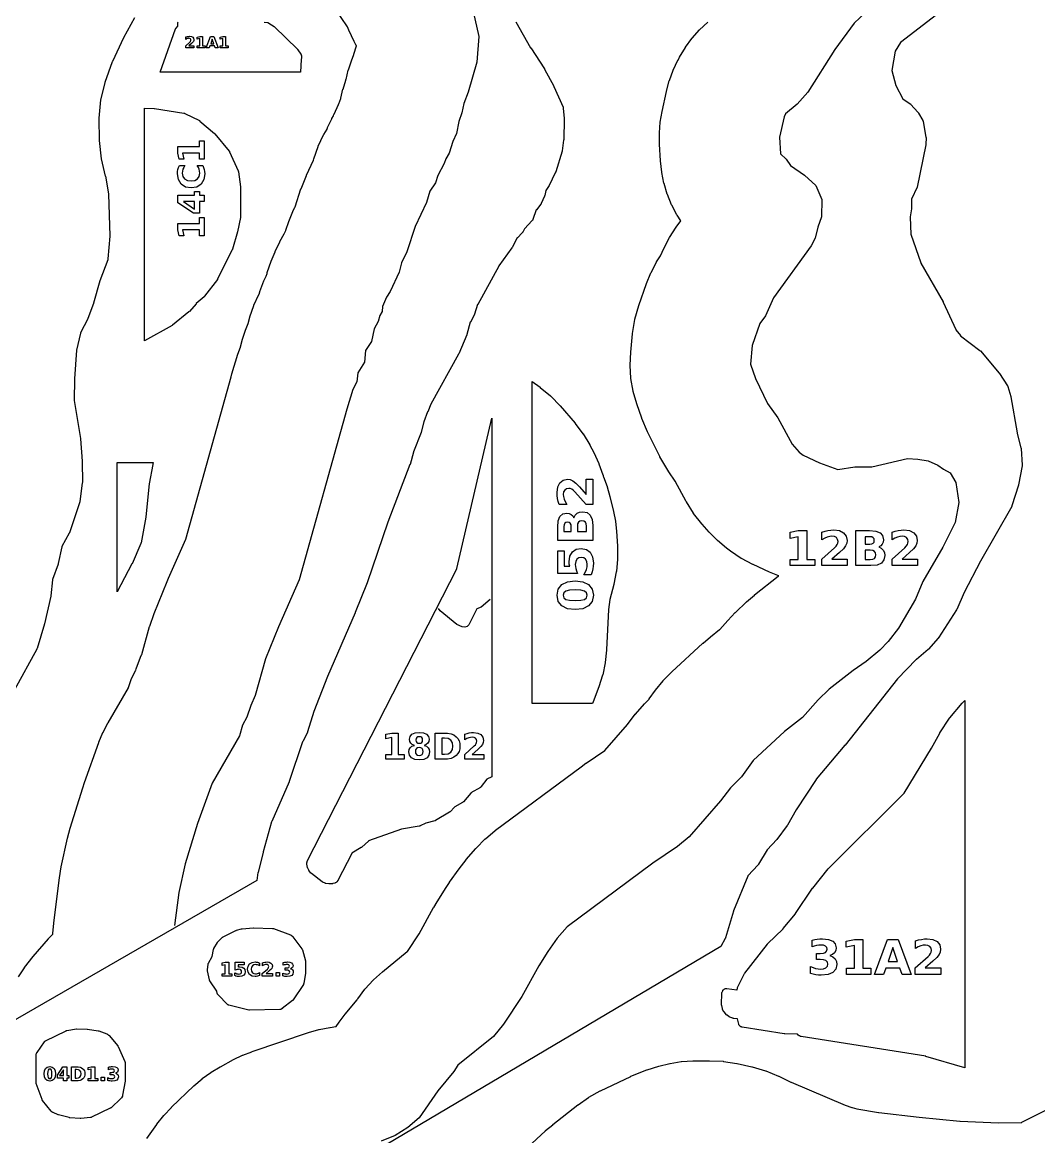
# Model space of a CAD drawing. Header units: millimetres. Extents: x 0 to 841, y 0 to 594.
# Drawn here: x 146.3 to 315.4, y 117.1 to 302.4 of the extents above; entities that cross this region are included whole.
import ezdxf

# ---------------------------------------------------------------- set-up
doc = ezdxf.new("R2010")
doc.units = ezdxf.units.MM
doc.layers.add('CUT', color=1, linetype='Continuous')
doc.layers.add('ENGRAVE', color=5, linetype='Continuous')

msp = doc.modelspace()

# ---------------------------------------------------------------- linework, layer by layer
at = {"layer": 'CUT'}
for points in [[(145.66, 143.67), (146.68, 145.19), (146.7, 145.22), (148.11, 147.06), (148.12, 147.08), (150.66, 150.03), (150.68, 150.05), (151.41, 150.79), (151.42, 150.8), (151.42, 150.81), (151.42, 150.87), (151.42, 150.91), (151.55, 152.62), (151.56, 152.64), (152.49, 160.14), (152.49, 160.17), (152.8, 161.97), (152.8, 161.99), (153.85, 166.75), (153.85, 166.77), (154.28, 168.39), (154.29, 168.41), (156.38, 175.13), (156.38, 175.14), (156.66, 175.98), (156.66, 175.99), (159.07, 182.65), (159.07, 182.68), (159.74, 184.3), (159.76, 184.34), (160.57, 185.9), (160.58, 185.92), (163.96, 191.75), (163.97, 191.76), (163.97, 191.77), (164.43, 193.1), (164.45, 193.15), (165.17, 194.65), (165.18, 194.68), (165.25, 194.89), (165.26, 194.92), (165.99, 196.84), (166, 196.86), (166.17, 197.25), (166.19, 197.29), (167.5, 201.96), (167.51, 201.98), (168.23, 204.08), (168.24, 204.11), (170.41, 209.44), (170.42, 209.44), (170.64, 209.98), (170.64, 209.98), (173.5, 216.44), (173.51, 216.47), (181.04, 243.47), (181.05, 243.47), (181.18, 243.94), (181.18, 243.94), (182.18, 247.21), (182.19, 247.23), (182.61, 248.4), (182.62, 248.43), (182.87, 249.51), (182.88, 249.55), (183.43, 251.2), (183.44, 251.24), (183.9, 252.31), (183.91, 252.32), (183.91, 252.33), (184.16, 253.38), (184.17, 253.43), (184.82, 255.3), (184.84, 255.35), (185.68, 257.15), (185.69, 257.17), (185.7, 257.19), (185.71, 257.2), (185.82, 257.61), (185.83, 257.66), (186.49, 259.4), (186.51, 259.44), (186.87, 260.17), (186.87, 260.18), (186.88, 260.18), (187.02, 260.63), (187.03, 260.66), (187.03, 260.66), (187.04, 260.69), (187.04, 260.7), (187.06, 260.77), (187.07, 260.82), (187.73, 262.68), (187.73, 262.71), (188.37, 264.26), (188.38, 264.28), (189.13, 265.91), (189.15, 265.95), (189.88, 267.22), (189.89, 267.24), (190.15, 267.79), (190.16, 267.82), (190.62, 269.27), (190.64, 269.31), (191.32, 270.94), (191.33, 270.96), (191.67, 271.67), (191.68, 271.7), (192.67, 274.7), (192.68, 274.73), (193.57, 276.95), (193.58, 276.98), (194.75, 279.47), (194.76, 279.48), (194.76, 279.49), (194.82, 279.7), (194.83, 279.73), (195.51, 281.74), (195.53, 281.79), (196.42, 283.7), (196.45, 283.75), (197, 284.66), (197.01, 284.67), (197.01, 284.68), (197.08, 284.86), (197.1, 284.9), (197.81, 286.37), (197.82, 286.39), (198.07, 286.86), (198.07, 286.87), (198.08, 286.88), (198.15, 287.1), (198.17, 287.14), (198.89, 288.74), (198.91, 288.78), (198.94, 288.83), (198.95, 288.84), (198.95, 288.85), (199.28, 289.72), (199.28, 289.73), (199.29, 289.74), (199.29, 289.77), (199.3, 289.79), (199.65, 291.27), (199.66, 291.31), (200.12, 292.76), (200.13, 292.78), (200.13, 292.8), (200.14, 292.83), (200.15, 292.88), (200.16, 292.9), (200.54, 294.44), (200.55, 294.48), (201.06, 295.99), (201.06, 296.01), (201.46, 297.05), (201.47, 297.08), (201.88, 298.51), (201.88, 298.52), (201.87, 298.53), (201.51, 299.21), (201.5, 299.23), (200.61, 301.09), (200.6, 301.12), (200.39, 301.64), (200.39, 301.65), (200.38, 301.66), (197.25, 306.34)], [(298.37, 303.62), (292.39, 299.07), (292.38, 299.06), (292.37, 299.06), (291.48, 297.62), (291.48, 297.61), (291.47, 297.6), (290.94, 294.4), (290.94, 294.39), (290.94, 294.38), (291.6, 291.89), (291.61, 291.88), (291.61, 291.87), (292.77, 289.68), (292.77, 289.67), (292.78, 289.66), (293.96, 288.87), (294.01, 288.83), (294.05, 288.79), (295.31, 287.41), (295.35, 287.36), (295.38, 287.32), (296.08, 286.05), (296.11, 286), (296.12, 285.95), (296.14, 285.9), (296.61, 283.29), (296.62, 283.23), (296.62, 283.18), (296.58, 282.12), (296.58, 282.08), (296.57, 282.05), (295.13, 275), (295.12, 274.96), (295.11, 274.92), (295.09, 274.88), (294.24, 273.11), (294.24, 273.1), (294.23, 273.09), (294.23, 271.45), (294.23, 271.41), (294.22, 271.37), (293.98, 270.05), (293.98, 270.04), (293.98, 270.03), (294.07, 267.18), (294.07, 267.17), (294.08, 267.16), (295.75, 262.39), (295.75, 262.38), (295.76, 262.37), (299.47, 255.93), (299.49, 255.89), (301.58, 251.32), (301.59, 251.3), (301.59, 251.29), (302.35, 250.3), (302.36, 250.29), (302.37, 250.28), (305.58, 247.82), (305.62, 247.79), (305.66, 247.75), (308.81, 244.06), (308.85, 244), (310.16, 241.97), (310.18, 241.93), (310.2, 241.89), (310.22, 241.85), (310.73, 240.19), (310.74, 240.13), (311.77, 234.12), (311.77, 234.1), (312.41, 231.62), (312.42, 231.57), (312.43, 231.52), (312.6, 228.75), (312.6, 228.69), (312.59, 228.63), (312.01, 225.5), (311.99, 225.45), (310.91, 222), (310.89, 221.95), (310.87, 221.91), (305.68, 212.83), (305.67, 212.82), (302.98, 207.6), (302.98, 207.59), (301.72, 204.76), (301.7, 204.73), (301.68, 204.69), (298.68, 200.08), (298.66, 200.05), (298.64, 200.02), (297.01, 198.19), (296.96, 198.14), (295.02, 196.48), (295, 196.47), (291.87, 193.25), (291.85, 193.23), (283.15, 182.22), (283.14, 182.21), (278.35, 176.54), (278.33, 176.51), (275.01, 171.44), (275, 171.43), (273.57, 168.88), (273.54, 168.83), (271.82, 166.54), (271.78, 166.5), (270.2, 164.83), (270.19, 164.82), (270.19, 164.81), (268.77, 162.41), (268.74, 162.36), (268.7, 162.32), (266.98, 160.46), (266.97, 160.45), (266.96, 160.44), (264.62, 154.64), (264.62, 154.62), (263.26, 150.15), (263.25, 150.1), (263.22, 150.06), (262.52, 148.75), (30.93, 11.6)], [(228.39, 302.46), (230.86, 298.18), (230.87, 298.17), (233.14, 294.65), (233.16, 294.62), (234.71, 291.78), (234.73, 291.74), (236.25, 288.27), (236.27, 288.23), (236.28, 288.18), (236.29, 288.12), (236.46, 286.42), (236.46, 286.35), (236.36, 282.87), (236.35, 282.82), (236.13, 281.04), (236.12, 281), (236.11, 280.96), (235.05, 277.53), (235.04, 277.49), (235.02, 277.46), (233.9, 275.16), (233.88, 275.12), (233.85, 275.08), (233.39, 274.46), (233.39, 274.45), (233.38, 274.44), (233.21, 273.6), (233.19, 273.55), (233.18, 273.5), (232.64, 272.29), (232.62, 272.25), (232.6, 272.21), (232.57, 272.18), (231.81, 271.23), (231.8, 271.22), (231.8, 271.2), (231.25, 269.63), (231.23, 269.58), (231.2, 269.53), (231.17, 269.49), (231.14, 269.45), (229.84, 268.09), (229.83, 268.08), (229.83, 268.07), (229.54, 267.53), (229.52, 267.49), (229.49, 267.46), (229.46, 267.42), (228.66, 266.58), (228.65, 266.57), (228.64, 266.56), (227.78, 264.96), (227.75, 264.91), (225.58, 261.9), (225.57, 261.87), (222.06, 255.48), (222.06, 255.47), (222.05, 255.46), (221.54, 253.89), (221.52, 253.85), (221.5, 253.81), (220.84, 252.57), (220.83, 252.56), (220.83, 252.55), (220.25, 250.51), (220.23, 250.45), (218.91, 247.3), (218.88, 247.25), (214.29, 238.92), (214.28, 238.9), (213.74, 237.65), (213.73, 237.64), (213.1, 235.98), (213.09, 235.95), (212.66, 234.25), (212.64, 234.19), (211.39, 230.98), (211.38, 230.95), (210.81, 228.9), (210.79, 228.86), (207.09, 219.28), (207.09, 219.27), (203.68, 209.21), (203.67, 209.19), (201.7, 204.25), (201.7, 204.24), (197.06, 193.65), (197.06, 193.64), (194.83, 187.82), (194.83, 187.81), (193.77, 184.4), (193.75, 184.36), (193.74, 184.32), (192.95, 182.81), (192.95, 182.8), (192.94, 182.79), (190.72, 176.15), (190.7, 176.11), (187.8, 169.49), (187.79, 169.46), (186.37, 164.45), (186.37, 164.44), (185.52, 161.06), (185.51, 161.03), (185.34, 159.73), (140.76, 134.06)], [(164.96, 303.16), (163.14, 299.82), (163.14, 299.8), (161.3, 295.87), (161.29, 295.85), (160.06, 292.38), (160.05, 292.35), (159.35, 289.54), (159.35, 289.53), (159.35, 289.52), (159.06, 286.45), (159.06, 286.42), (159.1, 282.75), (159.1, 282.73), (159.42, 279.73), (159.42, 279.7), (160.12, 276.83), (160.13, 276.8), (160.64, 273.9), (160.65, 273.83), (160.87, 266.89), (160.87, 266.83), (160.55, 263.06), (160.54, 263.01), (160.53, 262.97), (160.52, 262.93), (159.22, 259.43), (159.21, 259.41), (158.16, 255.69), (158.15, 255.65), (157.23, 253.14), (157.2, 253.08), (156.01, 250.75), (156, 250.74), (156, 250.72), (155.33, 247.89), (155.33, 247.88), (155.33, 247.87), (154.99, 243.12), (154.99, 243.1), (154.97, 239.52), (154.97, 239.51), (154.97, 239.5), (156, 233.19), (156, 233.15), (156.28, 229.41), (156.28, 229.38), (156.31, 225.87), (156.3, 225.8), (155.9, 222.75), (155.89, 222.7), (155.87, 222.65), (154.15, 217.54), (154.14, 217.5), (154.12, 217.46), (152.91, 215.22), (152.91, 215.21), (152.9, 215.2), (152.31, 212.39), (152.29, 212.32), (151.35, 209.74), (151.34, 209.73), (151.34, 209.72), (151.08, 207.03), (151.07, 206.96), (150.01, 202.41), (150, 202.38), (148.78, 198.29), (148.76, 198.24), (148.74, 198.19), (145.04, 191.43)], [(167.02, 116.81), (168.7, 119.16), (168.71, 119.18), (169.84, 120.61), (169.87, 120.65), (171.13, 121.97), (171.15, 121.99), (174.85, 125.54), (174.86, 125.55), (176.21, 126.73), (176.24, 126.76), (177.68, 127.8), (177.71, 127.82), (179.25, 128.74), (179.27, 128.75), (181.45, 129.92), (181.47, 129.93), (182.94, 130.64), (182.98, 130.66), (184.51, 131.24), (184.53, 131.25), (193.9, 134.41), (193.92, 134.42), (195.66, 134.92), (195.71, 134.93), (197.49, 135.26), (197.51, 135.27), (198.49, 135.41), (198.5, 135.41), (198.51, 135.42), (199.02, 136.15), (199.03, 136.16), (200.03, 137.48), (200.04, 137.5), (201.99, 139.85), (202.01, 139.87), (202.09, 140), (202.11, 140.02), (203.3, 141.63), (203.33, 141.67), (204.67, 143.15), (204.71, 143.19), (206.2, 144.53), (206.22, 144.54), (210.35, 147.88), (210.36, 147.88), (210.37, 147.89), (212.31, 150.81), (212.32, 150.83), (214.73, 155.19), (214.74, 155.2), (215.3, 156.15), (215.31, 156.16), (216.8, 158.53), (216.81, 158.54), (217.38, 159.4), (217.39, 159.41), (218.95, 161.62), (218.97, 161.64), (220.15, 163.16), (220.16, 163.18), (221.77, 165.04), (221.79, 165.06), (223.28, 166.61), (223.33, 166.65), (224.98, 168.03), (225.01, 168.05), (239.24, 178.63), (239.25, 178.63), (240.06, 179.21), (240.07, 179.22), (243.2, 181.3), (243.21, 181.31), (243.22, 181.32), (246.95, 185.64), (246.96, 185.65), (248.27, 187.34), (248.29, 187.36), (249.81, 189.1), (249.83, 189.13), (250.57, 189.88), (250.58, 189.89), (250.58, 189.9), (251.63, 191.35), (251.65, 191.37), (252.89, 192.92), (252.92, 192.96), (254.31, 194.37), (254.33, 194.39), (259.52, 199.17), (259.53, 199.18), (260.76, 200.22), (260.78, 200.24), (262.29, 201.42), (262.3, 201.42), (262.31, 201.43), (263.63, 202.93), (263.64, 202.95), (264.9, 204.26), (264.92, 204.27), (266.77, 206.02), (266.78, 206.03), (268.09, 207.17), (268.11, 207.18), (272.05, 210.31), (272.07, 210.32), (272.11, 210.35), (272.12, 210.36), (272.11, 210.36), (271.99, 210.4), (271.97, 210.41), (270.6, 210.98), (270.58, 210.99), (267.86, 212.23), (267.84, 212.24), (265.94, 213.24), (265.89, 213.27), (264.11, 214.47), (264.08, 214.49), (263.45, 214.97), (263.43, 214.98), (261.95, 216.22), (261.92, 216.26), (260.56, 217.64), (260.55, 217.65), (259.38, 218.97), (259.36, 219), (257.97, 220.75), (257.94, 220.79), (256.77, 222.69), (256.75, 222.72), (254.91, 226.11), (254.9, 226.13), (253.85, 227.64), (253.83, 227.67), (252.36, 230.17), (252.34, 230.2), (250.32, 234.29), (250.31, 234.32), (249.38, 236.53), (249.37, 236.56), (248.53, 238.96), (248.52, 238.98), (247.93, 241.03), (247.91, 241.08), (247.55, 243.17), (247.54, 243.23), (247.4, 245.34), (247.4, 245.4), (247.5, 247.53), (247.5, 247.56), (247.8, 250.61), (247.8, 250.64), (248.17, 252.97), (248.19, 253.03), (248.83, 255.3), (248.84, 255.32), (250.13, 258.97), (250.14, 258.99), (250.86, 260.77), (250.88, 260.82), (251.77, 262.51), (251.8, 262.55), (252.46, 263.55), (252.46, 263.56), (252.47, 263.56), (253.01, 264.78), (253.02, 264.8), (253.94, 266.6), (253.97, 266.64), (255.07, 268.34), (255.09, 268.36), (255.83, 269.39), (255.84, 269.4), (255.83, 269.41), (255.22, 270.34), (255.2, 270.38), (254.33, 272.02), (254.31, 272.06), (253.61, 273.77), (253.59, 273.82), (253.05, 275.59), (253.04, 275.63), (252.67, 277.45), (252.67, 277.49), (252.47, 279.35), (252.47, 279.37), (252.3, 282.15), (252.3, 282.18), (252.28, 283.96), (252.28, 284.01), (252.42, 285.78), (252.43, 285.82), (252.73, 287.58), (252.73, 287.6), (253.45, 290.92), (253.46, 290.94), (253.92, 292.69), (253.94, 292.73), (254.56, 294.42), (254.58, 294.47), (255.36, 296.1), (255.37, 296.12), (255.63, 296.61), (255.64, 296.63), (256.59, 298.21), (256.61, 298.25), (257.69, 299.72), (257.72, 299.76), (258.94, 301.13), (258.97, 301.16), (260.31, 302.42)], [(186.52, 302.43), (187.09, 302.36), (187.14, 302.35), (187.2, 302.33), (187.25, 302.31), (187.3, 302.28), (188.18, 301.73), (188.22, 301.7), (188.26, 301.66), (192.08, 297.93), (192.11, 297.89), (192.14, 297.85), (192.65, 297.08), (192.68, 297.04), (192.7, 297), (192.71, 296.95), (192.73, 296.91), (192.76, 296.75), (192.77, 296.7), (192.77, 296.66), (192.77, 296.61), (192.77, 296.57), (192.76, 296.52), (192.69, 296.24), (192.69, 296.23), (192.69, 296.21), (192.61, 294.12), (169.23, 294.12), (171.81, 301.3), (171.83, 301.34), (171.85, 301.38), (171.87, 301.42), (171.9, 301.45), (172.16, 301.77), (172.16, 301.78), (172.17, 301.79), (172.19, 302.27), (172.19, 302.32), (172.2, 302.37), (172.22, 302.42)], [(225.83, 111.17), (233.35, 118.09), (233.36, 118.11), (234.53, 119.1), (234.54, 119.11), (238.72, 122.4), (238.74, 122.41), (240.5, 123.65), (240.55, 123.68), (242.44, 124.71), (242.46, 124.73), (247.5, 127.14), (247.53, 127.15), (250.21, 128.21), (250.25, 128.22), (252.16, 128.81), (252.18, 128.82), (254.01, 129.29), (254.06, 129.3), (255.91, 129.59), (255.96, 129.6), (257.85, 129.71), (257.87, 129.71), (260.6, 129.74), (260.62, 129.74), (262.88, 129.64), (262.94, 129.63), (265.17, 129.27), (265.2, 129.27), (267.67, 128.72), (267.7, 128.71), (269.92, 128.08), (269.98, 128.06), (272.11, 127.17), (272.14, 127.15), (274.16, 126.16), (274.17, 126.16), (283.16, 122.37), (283.17, 122.37), (284.28, 121.96), (284.31, 121.95), (285.11, 121.74), (285.13, 121.74), (288.73, 121.12), (288.75, 121.12), (295.46, 120.33), (295.46, 120.33), (302.25, 119.71), (302.27, 119.71), (308.67, 119.41), (308.69, 119.41), (312.56, 119.49), (312.57, 119.49), (312.58, 119.5), (317.85, 122.2)]]:
    msp.add_lwpolyline(points, dxfattribs=at)
for points in [[(168.23, 288.07), (168.29, 288.07), (173.19, 287.29), (173.24, 287.28), (173.28, 287.27), (173.33, 287.25), (175.77, 286.06), (175.8, 286.04), (175.84, 286.02), (175.87, 285.99), (178.27, 283.94), (178.3, 283.92), (178.33, 283.88), (180.73, 280.98), (180.76, 280.95), (180.78, 280.91), (180.8, 280.87), (182.22, 277.68), (182.24, 277.64), (182.25, 277.6), (182.26, 277.55), (182.6, 275.07), (182.61, 275), (182.62, 270.06), (182.62, 270.01), (182.61, 269.96), (182.12, 267.58), (182.11, 267.54), (181.28, 264.66), (181.27, 264.62), (181.25, 264.57), (178.81, 259.74), (178.78, 259.7), (178.76, 259.66), (176.6, 256.85), (176.57, 256.82), (176.54, 256.78), (175.24, 255.63), (175.22, 255.61), (174.1, 254.34), (174.07, 254.31), (174.04, 254.29), (171.3, 252.06), (171.26, 252.04), (171.23, 252.01), (166.62, 249.46), (166.62, 288.15), (168.23, 288.07)], [(232.45, 241.72), (232.47, 241.7), (234.18, 240.28), (234.22, 240.24), (235.76, 238.64), (235.78, 238.62), (238.24, 235.73), (238.26, 235.71), (239.56, 234), (239.59, 233.96), (240.7, 232.13), (240.71, 232.1), (241.36, 230.89), (241.37, 230.87), (242.21, 229.06), (242.23, 229.01), (242.89, 227.14), (242.9, 227.09), (242.94, 226.93), (242.94, 226.92), (242.95, 226.91), (242.98, 226.84), (242.98, 226.82), (243.58, 225.23), (243.6, 225.19), (244.06, 223.55), (244.06, 223.53), (244.64, 221.07), (244.64, 221.05), (244.95, 219.45), (244.95, 219.41), (245.13, 217.8), (245.13, 217.78), (245.29, 215.3), (245.29, 215.28), (245.31, 213.19), (245.31, 213.13), (245.12, 211.06), (245.11, 211.01), (244.69, 208.96), (244.68, 208.94), (244.04, 206.45), (244.03, 206.42), (243.82, 204.77), (243.82, 204.75), (243.49, 198.04), (243.49, 198.01), (243.28, 195.97), (243.27, 195.92), (242.86, 193.92), (242.84, 193.87), (242.22, 191.91), (242.21, 191.89), (241.27, 189.42), (241.26, 189.39), (241.14, 189.12), (231.12, 189.12), (231.12, 242.7), (232.45, 241.72)], [(223.6, 176.57), (223.59, 176.57), (223.59, 176.56), (222.65, 175.31), (222.62, 175.27), (222.58, 175.23), (222.54, 175.2), (222.5, 175.17), (220.92, 174.26), (220.91, 174.25), (220.9, 174.24), (219.67, 172.79), (219.64, 172.76), (219.61, 172.73), (219.57, 172.7), (219.54, 172.68), (218.24, 171.94), (218.23, 171.93), (218.22, 171.92), (217.46, 171.13), (217.43, 171.1), (217.4, 171.07), (217.36, 171.05), (215.04, 169.66), (215, 169.64), (214.95, 169.62), (214.91, 169.61), (213.45, 169.23), (213.44, 169.22), (213.43, 169.22), (212.47, 168.77), (212.43, 168.75), (212.39, 168.73), (212.34, 168.72), (209.41, 168.26), (209.4, 168.26), (209.39, 168.25), (203.9, 166.28), (203.89, 166.27), (203.88, 166.27), (202.78, 165.25), (202.74, 165.22), (202.7, 165.19), (201.14, 164.23), (201.13, 164.22), (201.12, 164.21), (198.82, 159.71), (198.79, 159.67), (198.76, 159.63), (198.67, 159.51), (198.64, 159.48), (198.61, 159.45), (198.57, 159.42), (198.53, 159.39), (198.42, 159.33), (198.36, 159.3), (198.31, 159.28), (197.96, 159.18), (197.91, 159.17), (197.86, 159.16), (197.43, 159.13), (197.37, 159.13), (197.31, 159.13), (196.8, 159.22), (196.74, 159.23), (196.69, 159.25), (196.3, 159.41), (196.26, 159.43), (196.22, 159.45), (196.19, 159.48), (194.41, 160.88), (194.37, 160.91), (194.33, 160.95), (194.03, 161.32), (194, 161.36), (193.97, 161.41), (193.8, 161.75), (193.78, 161.79), (193.77, 161.83), (193.76, 161.87), (193.64, 162.4), (193.63, 162.44), (193.63, 162.49), (193.63, 162.53), (193.63, 162.57), (193.64, 162.62), (193.68, 162.81), (193.69, 162.85), (193.71, 162.89), (193.72, 162.93), (218.6, 211.54), (218.6, 211.56), (218.61, 211.57), (224.41, 236.58), (224.41, 176.96), (223.6, 176.57)], [(168.02, 228.93), (168.02, 228.9), (167.43, 225.69), (167.42, 225.67), (166.87, 220.15), (166.86, 220.11), (166.07, 215.85), (166.05, 215.79), (166.03, 215.74), (164.58, 212.37), (164.56, 212.34), (162.12, 207.68), (162.12, 229.21), (168.11, 229.21), (168.02, 228.93)], [(262.82, 141.41), (262.85, 141.46), (262.88, 141.5), (262.91, 141.53), (262.95, 141.57), (262.99, 141.6), (263.03, 141.62), (263.18, 141.7), (263.22, 141.72), (263.27, 141.74), (263.32, 141.75), (263.38, 141.76), (263.43, 141.76), (263.48, 141.76), (265.18, 141.52), (265.19, 141.52), (265.19, 141.53), (265.26, 141.79), (265.27, 141.85), (265.29, 141.9), (266.44, 144.22), (266.46, 144.27), (266.49, 144.31), (270.24, 149.11), (270.28, 149.16), (272.85, 151.68), (272.87, 151.7), (274.92, 154.18), (274.93, 154.2), (277.76, 158.42), (277.78, 158.45), (280.35, 161.65), (280.39, 161.69), (292.97, 174.2), (292.98, 174.21), (292.99, 174.22), (297.52, 181.69), (297.52, 181.7), (298.89, 184.21), (298.91, 184.25), (300.54, 186.72), (300.58, 186.76), (302.64, 189.21), (302.66, 189.23), (303.06, 189.66), (303.06, 128.53), (296.6, 130.46), (296.56, 130.47), (275.87, 133.75), (275.83, 133.76), (275.79, 133.77), (275.75, 133.78), (275.57, 133.86), (275.53, 133.88), (275.49, 133.91), (275.45, 133.94), (275.42, 133.97), (275.38, 134), (275.26, 134.16), (275.25, 134.17), (275.24, 134.17), (273.12, 134.19), (273.08, 134.19), (273.04, 134.2), (266.05, 135.31), (266, 135.32), (265.95, 135.33), (265.91, 135.35), (265.81, 135.4), (265.77, 135.42), (265.72, 135.46), (265.68, 135.49), (265.64, 135.53), (265.56, 135.63), (265.53, 135.67), (265.51, 135.71), (265.49, 135.75), (265.47, 135.8), (265.46, 135.84), (265.28, 136.69), (265.28, 136.7), (265.27, 136.71), (264.63, 136.76), (264.59, 136.77), (264.55, 136.78), (264.51, 136.79), (264, 136.98), (263.96, 137), (263.92, 137.02), (263.89, 137.04), (263.52, 137.29), (263.49, 137.32), (263.45, 137.35), (263.42, 137.38), (263.03, 137.85), (263, 137.88), (262.98, 137.92), (262.96, 137.95), (262.79, 138.29), (262.77, 138.35), (262.76, 138.4), (262.64, 138.94), (262.63, 139), (262.63, 139.06), (262.67, 140.97), (262.68, 141.02), (262.68, 141.06), (262.7, 141.1), (262.71, 141.14), (262.8, 141.37), (262.82, 141.41)], [(179.65, 150.29), (179.69, 150.32), (179.73, 150.35), (181.84, 151.4), (181.88, 151.41), (181.93, 151.43), (182.77, 151.66), (182.82, 151.68), (182.87, 151.68), (184.74, 151.81), (184.79, 151.81), (187.93, 151.75), (187.98, 151.74), (188.04, 151.73), (188.09, 151.72), (190.93, 150.65), (190.98, 150.63), (191.03, 150.6), (191.07, 150.57), (191.23, 150.44), (191.27, 150.4), (191.31, 150.35), (192.83, 148.32), (192.86, 148.28), (192.88, 148.24), (192.9, 148.2), (192.91, 148.15), (193.41, 146.35), (193.42, 146.31), (193.43, 146.27), (193.43, 146.22), (193.43, 144.34), (193.43, 144.3), (193.43, 144.26), (193.14, 142.63), (193.13, 142.58), (193.11, 142.53), (193.09, 142.48), (193.07, 142.44), (191.39, 139.87), (191.36, 139.82), (191.32, 139.78), (191.28, 139.75), (189.56, 138.4), (189.52, 138.37), (189.47, 138.34), (189.33, 138.28), (189.28, 138.26), (189.23, 138.24), (189.18, 138.23), (189.13, 138.23), (184.11, 138.13), (184.07, 138.13), (184.02, 138.13), (183.98, 138.14), (180.66, 138.98), (180.61, 138.99), (180.57, 139.01), (180.53, 139.03), (180.49, 139.05), (180.46, 139.08), (180.42, 139.11), (178.88, 140.69), (178.85, 140.73), (178.83, 140.76), (178.8, 140.8), (178.78, 140.84), (178.77, 140.88), (178.75, 140.93), (178.67, 141.3), (178.67, 141.31), (178.66, 141.32), (177.52, 143), (177.49, 143.04), (177.47, 143.09), (177.45, 143.13), (177.44, 143.18), (177.14, 144.71), (177.13, 144.75), (177.13, 144.8), (177.13, 144.85), (177.21, 145.78), (177.21, 145.83), (177.23, 145.88), (177.24, 145.93), (177.27, 145.98), (177.87, 147.05), (177.88, 147.06), (177.88, 147.08), (178.12, 148.24), (178.14, 148.29), (178.15, 148.34), (178.18, 148.38), (178.76, 149.39), (178.78, 149.43), (178.81, 149.47), (178.84, 149.5), (179.61, 150.26), (179.65, 150.29)], [(162.79, 123.54), (162.75, 123.5), (162.72, 123.46), (161.09, 121.92), (161.05, 121.89), (161.01, 121.86), (160.96, 121.83), (157.83, 120.33), (157.79, 120.31), (157.75, 120.3), (157.7, 120.29), (157.66, 120.28), (156.03, 120.13), (155.99, 120.13), (155.94, 120.13), (154.21, 120.27), (154.17, 120.27), (154.13, 120.28), (152.34, 120.74), (152.3, 120.75), (152.27, 120.76), (151.43, 121.12), (151.38, 121.14), (151.34, 121.17), (151.3, 121.2), (151.18, 121.3), (151.14, 121.33), (151.11, 121.37), (149.68, 123.13), (149.65, 123.18), (149.62, 123.23), (149.6, 123.28), (148.65, 125.94), (148.64, 126), (148.63, 126.05), (148.63, 126.11), (148.63, 130.64), (148.63, 130.68), (148.63, 130.72), (148.64, 130.76), (148.69, 130.97), (148.71, 131.01), (148.72, 131.05), (148.74, 131.09), (148.77, 131.13), (150, 132.9), (150.04, 132.94), (150.07, 132.98), (150.11, 133.01), (150.15, 133.04), (150.19, 133.06), (153.59, 134.73), (153.63, 134.75), (153.68, 134.77), (153.73, 134.78), (155.31, 135.03), (155.36, 135.04), (155.41, 135.04), (157.1, 134.98), (157.15, 134.98), (158.94, 134.73), (158.99, 134.72), (159.04, 134.7), (160.4, 134.2), (160.45, 134.18), (160.5, 134.15), (160.54, 134.12), (160.68, 134.01), (160.72, 133.98), (160.75, 133.94), (162.18, 132.24), (162.21, 132.2), (162.23, 132.16), (162.25, 132.12), (163.37, 129.59), (163.39, 129.54), (163.4, 129.5), (163.41, 129.45), (163.42, 129.4), (163.45, 126.45), (163.45, 126.4), (163.45, 126.35), (163.01, 124), (163, 123.95), (162.98, 123.9), (162.96, 123.85), (162.81, 123.59), (162.79, 123.54)]]:
    msp.add_lwpolyline(points, close=True, dxfattribs=at)
at = {"layer": 'ENGRAVE'}
for points in [[(221.3, 304.19), (222.26, 300.03), (221.89, 295.8), (220.47, 290.78), (219.75, 288.88), (219.44, 287.36), (218.92, 285.93), (218.53, 283.94), (217.93, 282.6), (217.32, 280.64), (216.74, 279.71), (216.5, 278.91), (215.44, 276.94), (215.02, 275.7), (214.08, 274.31), (213.56, 272.46), (211.66, 268.44), (210.28, 264.24), (209.4, 262.39), (208.99, 260.88), (207.5, 257.67), (206.89, 256.72), (206.25, 255.15), (206.18, 254.31), (205.77, 253.67), (205.5, 252.63), (204.84, 251.44), (204.37, 249.31), (203.37, 247.82), (203.22, 245.92), (202.12, 244.1), (201.98, 242.63), (201.31, 241.37), (200.31, 238.1), (192.38, 209.69), (188.93, 201.89), (186.76, 196.55), (185.05, 190.49), (184.3, 188.78), (183.67, 186.84), (182.93, 185.51), (182.44, 183.75), (177.89, 175.89), (175.48, 169.2), (173.38, 162.47), (172.34, 157.69), (171.65, 152.2)], [(286.56, 304.01), (284.68, 302.26), (281.45, 297.88), (276.94, 290.8), (275.2, 288.82), (273.27, 287.18), (273, 286.67), (272.27, 283.33), (272.43, 280.53), (273.36, 279.66), (274.07, 278.59), (276.4, 277), (278.28, 275.27), (279.27, 272.96), (279.23, 270.07), (278.6, 268.34), (278.16, 266.49), (277.54, 265.25), (271.26, 256.6), (269.91, 253.59), (269, 252.34), (267.7, 248.67), (267.4, 245.58), (268.25, 243.16), (270.28, 239.04), (271.96, 236.62), (274.33, 232.26), (275.52, 230.92), (276.17, 230.42), (278.91, 229.17), (281.94, 228.05), (284.78, 228.49), (287.62, 228.51), (293.52, 229.87), (295.23, 229.79), (296.95, 229.48), (298.59, 228.79), (299.55, 228.09), (300.65, 227.49), (301.58, 225.9), (302.07, 222.58), (301.46, 219.25), (299.41, 215.13), (296.1, 209.42), (294.87, 206.47), (292.02, 201.64), (290.32, 199.45), (288.94, 197.98), (286.69, 196.12), (284.48, 194.64), (280.52, 191.5), (278.66, 189.74), (276.08, 186.81), (273.07, 184.46), (267.86, 179.66), (265.91, 176.96), (264.08, 175.1), (262.44, 172.97), (257.24, 166.95), (255.31, 165.34), (251.17, 162.58), (236.92, 151.99), (235.3, 150.11), (233.73, 147.88), (232.23, 145.5), (229.41, 140.41), (226.33, 135.79), (224.68, 133.74), (218.78, 128.98), (218.09, 127.93), (215.44, 124.73), (212.3, 120.23), (210.43, 118.65), (208.31, 117.33), (206.01, 116.36)], [(224.11, 206.43), (222.66, 205.15), (221.94, 204.89), (220.58, 202.24), (220.28, 201.93), (219.93, 201.83), (219.46, 201.88), (218.56, 202.25), (215.82, 204.54), (215.54, 204.91)]]:
    msp.add_lwpolyline(points, dxfattribs=at)
for points in [[(174.04, 298.51), (174.87, 298.51), (174.87, 298.15), (173.49, 298.15), (173.49, 298.51), (174.19, 299.12), (174.27, 299.2), (174.32, 299.28), (174.36, 299.36), (174.37, 299.45), (174.34, 299.57), (174.28, 299.66), (174.17, 299.72), (174.04, 299.74), (173.92, 299.73), (173.79, 299.7), (173.65, 299.63), (173.5, 299.55), (173.5, 299.97), (173.66, 300.01), (173.82, 300.05), (173.98, 300.07), (174.14, 300.08), (174.44, 300.04), (174.67, 299.93), (174.81, 299.75), (174.86, 299.51), (174.84, 299.36), (174.78, 299.22), (174.65, 299.06), (174.44, 298.86), (174.04, 298.51)], [(175.4, 298.49), (175.83, 298.49), (175.83, 299.71), (175.39, 299.62), (175.39, 299.95), (175.83, 300.04), (176.3, 300.04), (176.3, 298.49), (176.73, 298.49), (176.73, 298.15), (175.4, 298.15), (175.4, 298.49)], [(178.29, 298.49), (177.53, 298.49), (177.41, 298.15), (176.92, 298.15), (177.62, 300.04), (178.2, 300.04), (178.91, 298.15), (178.41, 298.15), (178.29, 298.49)], [(177.65, 298.85), (178.17, 298.85), (177.91, 299.6), (177.65, 298.85)], [(179.22, 298.49), (179.65, 298.49), (179.65, 299.71), (179.21, 299.62), (179.21, 299.95), (179.65, 300.04), (180.12, 300.04), (180.12, 298.49), (180.55, 298.49), (180.55, 298.15), (179.22, 298.15), (179.22, 298.49)], [(175.79, 279.66), (175.79, 280.66), (172.96, 280.66), (173.17, 279.64), (172.41, 279.64), (172.2, 280.65), (172.2, 281.73), (175.79, 281.73), (175.79, 282.72), (176.57, 282.72), (176.57, 279.66), (175.79, 279.66)], [(176.33, 278.58), (176.47, 278.26), (176.57, 277.93), (176.63, 277.58), (176.66, 277.23), (176.5, 276.25), (176.04, 275.49), (175.32, 275.01), (174.39, 274.86), (173.45, 275.01), (172.73, 275.49), (172.27, 276.25), (172.12, 277.23), (172.14, 277.58), (172.2, 277.93), (172.3, 278.26), (172.44, 278.58), (173.35, 278.58), (173.16, 278.26), (173.03, 277.96), (172.96, 277.64), (172.93, 277.32), (173.03, 276.78), (173.32, 276.37), (173.78, 276.11), (174.39, 276.02), (174.99, 276.11), (175.45, 276.37), (175.74, 276.78), (175.84, 277.32), (175.81, 277.64), (175.74, 277.96), (175.61, 278.26), (175.42, 278.58), (176.33, 278.58)], [(172.2, 272.4), (172.2, 273.66), (174.96, 273.66), (174.96, 274.28), (175.77, 274.28), (175.77, 273.66), (176.57, 273.66), (176.57, 272.59), (175.77, 272.59), (175.77, 270.65), (174.81, 270.65), (172.2, 272.4)], [(173.12, 272.59), (174.96, 271.35), (174.96, 272.59), (173.12, 272.59)], [(175.79, 266.91), (175.79, 267.91), (172.96, 267.91), (173.17, 266.88), (172.41, 266.88), (172.2, 267.9), (172.2, 268.97), (175.79, 268.97), (175.79, 269.97), (176.57, 269.97), (176.57, 266.91), (175.79, 266.91)], [(240.08, 223.89), (240.08, 226.46), (241.19, 226.46), (241.19, 222.22), (240.08, 222.22), (238.2, 224.35), (237.95, 224.6), (237.7, 224.77), (237.45, 224.87), (237.19, 224.91), (236.82, 224.84), (236.53, 224.63), (236.34, 224.31), (236.28, 223.9), (236.32, 223.53), (236.43, 223.13), (236.62, 222.7), (236.88, 222.24), (235.59, 222.24), (235.45, 222.74), (235.34, 223.24), (235.27, 223.73), (235.25, 224.21), (235.37, 225.14), (235.71, 225.84), (236.26, 226.27), (237, 226.42), (237.46, 226.36), (237.89, 226.17), (238.37, 225.79), (238.99, 225.14), (240.08, 223.89)], [(238.07, 220.01), (238.27, 220.44), (238.59, 220.76), (239.01, 220.96), (239.52, 221.02), (240.25, 220.88), (240.77, 220.45), (241.09, 219.74), (241.19, 218.72), (241.19, 216.22), (235.36, 216.22), (235.36, 218.48), (235.45, 219.53), (235.72, 220.24), (236.2, 220.65), (236.9, 220.79), (237.29, 220.74), (237.62, 220.59), (237.88, 220.34), (238.07, 220.01)], [(237.61, 218.56), (237.58, 218.87), (237.46, 219.1), (237.27, 219.24), (237, 219.28), (236.73, 219.24), (236.54, 219.1), (236.42, 218.87), (236.38, 218.56), (236.38, 217.73), (237.61, 217.73), (237.61, 218.56)], [(240.16, 218.61), (240.12, 219.01), (239.97, 219.29), (239.73, 219.46), (239.4, 219.52), (239.06, 219.46), (238.83, 219.29), (238.68, 219.01), (238.64, 218.61), (238.64, 217.73), (240.16, 217.73), (240.16, 218.61)], [(274.03, 213.1), (275.36, 213.1), (275.36, 216.87), (274, 216.59), (274, 217.61), (275.35, 217.89), (276.78, 217.89), (276.78, 213.1), (278.11, 213.1), (278.11, 212.06), (274.03, 212.06), (274.03, 213.1)], [(280.97, 213.16), (283.53, 213.16), (283.53, 212.06), (279.29, 212.06), (279.29, 213.16), (281.42, 215.04), (281.67, 215.3), (281.85, 215.55), (281.95, 215.8), (281.98, 216.06), (281.91, 216.43), (281.71, 216.72), (281.39, 216.91), (280.97, 216.97), (280.61, 216.93), (280.2, 216.82), (279.77, 216.63), (279.31, 216.37), (279.31, 217.65), (279.82, 217.8), (280.31, 217.91), (280.81, 217.97), (281.29, 218), (282.22, 217.88), (282.91, 217.54), (283.35, 216.98), (283.49, 216.25), (283.43, 215.79), (283.25, 215.36), (282.87, 214.88), (282.21, 214.26), (280.97, 213.16)], [(288.75, 215.18), (289.18, 214.98), (289.5, 214.66), (289.7, 214.24), (289.76, 213.73), (289.62, 213), (289.19, 212.47), (288.47, 212.16), (287.46, 212.06), (284.96, 212.06), (284.96, 217.89), (287.22, 217.89), (288.27, 217.8), (288.98, 217.52), (289.39, 217.05), (289.53, 216.35), (289.48, 215.95), (289.33, 215.62), (289.08, 215.36), (288.75, 215.18)], [(287.3, 215.63), (287.61, 215.67), (287.84, 215.79), (287.98, 215.98), (288.02, 216.25), (287.98, 216.52), (287.84, 216.71), (287.61, 216.83), (287.3, 216.87), (286.47, 216.87), (286.47, 215.63), (287.3, 215.63)], [(292.63, 213.16), (295.2, 213.16), (295.2, 212.06), (290.96, 212.06), (290.96, 213.16), (293.09, 215.04), (293.34, 215.3), (293.51, 215.55), (293.61, 215.8), (293.65, 216.06), (293.58, 216.43), (293.37, 216.72), (293.05, 216.91), (292.64, 216.97), (292.27, 216.93), (291.87, 216.82), (291.44, 216.63), (290.97, 216.37), (290.97, 217.65), (291.48, 217.8), (291.98, 217.91), (292.47, 217.97), (292.95, 218), (293.88, 217.88), (294.58, 217.54), (295.01, 216.98), (295.16, 216.25), (295.1, 215.79), (294.91, 215.36), (294.53, 214.88), (293.88, 214.26), (292.63, 213.16)], [(235.36, 210.77), (235.36, 214.51), (236.46, 214.51), (236.46, 211.97), (237.36, 211.97), (237.32, 212.14), (237.29, 212.32), (237.27, 212.49), (237.27, 212.68), (237.4, 213.63), (237.8, 214.34), (238.44, 214.78), (239.29, 214.93), (240.13, 214.77), (240.77, 214.28), (241.17, 213.51), (241.3, 212.49), (241.28, 212), (241.21, 211.51), (241.09, 211.02), (240.91, 210.54), (239.73, 210.54), (239.97, 211.01), (240.14, 211.44), (240.24, 211.86), (240.28, 212.25), (240.21, 212.74), (240.01, 213.11), (239.7, 213.35), (239.29, 213.43), (238.87, 213.35), (238.56, 213.11), (238.36, 212.74), (238.29, 212.25), (238.31, 211.92), (238.38, 211.56), (238.49, 211.18), (238.64, 210.77), (235.36, 210.77)], [(287.35, 213.08), (287.75, 213.13), (288.03, 213.27), (288.2, 213.51), (288.26, 213.85), (288.2, 214.18), (288.03, 214.42), (287.75, 214.56), (287.35, 214.61), (286.47, 214.61), (286.47, 213.08), (287.35, 213.08)], [(238.28, 209.54), (239.56, 209.38), (240.51, 208.92), (241.11, 208.16), (241.3, 207.14), (241.11, 206.12), (240.51, 205.36), (239.56, 204.9), (238.28, 204.74), (236.99, 204.9), (236.04, 205.36), (235.45, 206.12), (235.25, 207.14), (235.45, 208.16), (236.04, 208.92), (236.99, 209.38), (238.28, 209.54)], [(238.27, 208.04), (237.33, 207.99), (236.73, 207.83), (236.39, 207.56), (236.28, 207.14), (236.39, 206.73), (236.73, 206.45), (237.33, 206.3), (238.27, 206.24), (239.21, 206.3), (239.83, 206.45), (240.17, 206.73), (240.28, 207.14), (240.17, 207.55), (239.83, 207.83), (239.21, 207.99), (238.27, 208.04)], [(206.79, 180.63), (207.78, 180.63), (207.78, 183.46), (206.76, 183.25), (206.76, 184.02), (207.78, 184.23), (208.85, 184.23), (208.85, 180.63), (209.85, 180.63), (209.85, 179.86), (206.79, 179.86), (206.79, 180.63)], [(211.52, 182.18), (211.18, 182.34), (210.92, 182.55), (210.77, 182.83), (210.72, 183.18), (210.83, 183.66), (211.13, 184.02), (211.64, 184.24), (212.35, 184.31), (213.05, 184.24), (213.55, 184.02), (213.86, 183.66), (213.97, 183.18), (213.92, 182.83), (213.76, 182.55), (213.51, 182.34), (213.16, 182.18), (213.55, 182.02), (213.83, 181.79), (214, 181.47), (214.06, 181.09), (213.95, 180.52), (213.63, 180.1), (213.09, 179.85), (212.35, 179.77), (211.6, 179.85), (211.06, 180.1), (210.73, 180.52), (210.63, 181.09), (210.68, 181.47), (210.85, 181.79), (211.13, 182.02), (211.52, 182.18)], [(211.79, 183.06), (211.82, 182.83), (211.93, 182.66), (212.11, 182.55), (212.35, 182.52), (212.58, 182.55), (212.75, 182.66), (212.86, 182.83), (212.9, 183.06), (212.86, 183.29), (212.75, 183.46), (212.58, 183.57), (212.35, 183.6), (212.11, 183.57), (211.93, 183.46), (211.82, 183.29), (211.79, 183.06)], [(214.98, 184.23), (216.17, 184.23), (217.04, 184.19), (217.66, 184.09), (218.11, 183.9), (218.49, 183.61), (218.76, 183.29), (218.95, 182.92), (219.06, 182.51), (219.1, 182.05), (219.06, 181.58), (218.95, 181.16), (218.76, 180.8), (218.49, 180.48), (218.11, 180.19), (217.65, 180), (217.03, 179.89), (216.17, 179.86), (214.98, 179.86), (214.98, 184.23)], [(221.14, 180.68), (223.07, 180.68), (223.07, 179.86), (219.89, 179.86), (219.89, 180.68), (221.49, 182.09), (221.67, 182.29), (221.8, 182.47), (221.88, 182.66), (221.9, 182.86), (221.85, 183.13), (221.7, 183.35), (221.46, 183.49), (221.15, 183.54), (220.87, 183.51), (220.57, 183.43), (220.25, 183.29), (219.9, 183.09), (219.9, 184.05), (220.28, 184.16), (220.65, 184.24), (221.02, 184.29), (221.38, 184.31), (222.08, 184.22), (222.6, 183.96), (222.93, 183.55), (223.04, 183), (222.99, 182.65), (222.85, 182.33), (222.57, 181.97), (222.08, 181.5), (221.14, 180.68)], [(212.35, 181.81), (212.07, 181.77), (211.86, 181.64), (211.73, 181.43), (211.69, 181.14), (211.73, 180.86), (211.86, 180.65), (212.07, 180.52), (212.35, 180.48), (212.62, 180.52), (212.83, 180.65), (212.95, 180.86), (213, 181.14), (212.95, 181.43), (212.83, 181.64), (212.62, 181.77), (212.35, 181.81)], [(216.11, 183.38), (216.11, 180.71), (216.52, 180.71), (217.13, 180.79), (217.57, 181.05), (217.85, 181.47), (217.94, 182.05), (217.85, 182.62), (217.57, 183.04), (217.13, 183.29), (216.52, 183.38), (216.11, 183.38)], [(280.6, 147.22), (281.12, 147.01), (281.5, 146.69), (281.73, 146.26), (281.8, 145.73), (281.64, 144.97), (281.14, 144.41), (280.32, 144.07), (279.2, 143.96), (278.75, 143.98), (278.3, 144.03), (277.85, 144.12), (277.41, 144.25), (277.41, 145.41), (277.83, 145.23), (278.25, 145.09), (278.66, 145.01), (279.07, 144.98), (279.59, 145.04), (279.98, 145.19), (280.22, 145.44), (280.3, 145.79), (280.22, 146.14), (279.97, 146.39), (279.57, 146.54), (279.01, 146.59), (278.41, 146.59), (278.41, 147.56), (279.04, 147.56), (279.54, 147.61), (279.89, 147.74), (280.09, 147.96), (280.16, 148.28), (280.1, 148.58), (279.89, 148.8), (279.57, 148.94), (279.13, 148.98), (278.77, 148.96), (278.4, 148.9), (278.03, 148.8), (277.66, 148.66), (277.66, 149.76), (278.1, 149.87), (278.54, 149.95), (278.98, 150), (279.4, 150.01), (280.39, 149.92), (281.1, 149.64), (281.53, 149.17), (281.67, 148.52), (281.6, 148.05), (281.4, 147.68), (281.06, 147.4), (280.6, 147.22)], [(283.38, 145.11), (284.71, 145.11), (284.71, 148.88), (283.34, 148.6), (283.34, 149.63), (284.7, 149.91), (286.13, 149.91), (286.13, 145.11), (287.46, 145.11), (287.46, 144.07), (283.38, 144.07), (283.38, 145.11)], [(292.28, 145.14), (289.93, 145.14), (289.56, 144.07), (288.05, 144.07), (290.21, 149.91), (292, 149.91), (294.16, 144.07), (292.65, 144.07), (292.28, 145.14)], [(290.3, 146.22), (291.9, 146.22), (291.1, 148.54), (290.3, 146.22)], [(296.5, 145.18), (299.07, 145.18), (299.07, 144.07), (294.83, 144.07), (294.83, 145.18), (296.96, 147.06), (297.21, 147.31), (297.38, 147.56), (297.48, 147.81), (297.52, 148.07), (297.45, 148.44), (297.24, 148.73), (296.92, 148.92), (296.51, 148.98), (296.14, 148.95), (295.74, 148.83), (295.31, 148.65), (294.85, 148.39), (294.85, 149.67), (295.35, 149.82), (295.85, 149.92), (296.34, 149.99), (296.82, 150.01), (297.75, 149.9), (298.45, 149.55), (298.89, 149), (299.03, 148.27), (298.97, 147.81), (298.78, 147.38), (298.4, 146.9), (297.75, 146.27), (296.5, 145.18)], [(179.55, 144.2), (180.08, 144.2), (180.08, 145.7), (179.54, 145.59), (179.54, 146), (180.08, 146.11), (180.65, 146.11), (180.65, 144.2), (181.18, 144.2), (181.18, 143.78), (179.55, 143.78), (179.55, 144.2)], [(181.74, 146.11), (183.24, 146.11), (183.24, 145.67), (182.22, 145.67), (182.22, 145.31), (182.29, 145.33), (182.36, 145.34), (182.43, 145.35), (182.5, 145.35), (182.88, 145.3), (183.17, 145.14), (183.34, 144.88), (183.4, 144.54), (183.34, 144.2), (183.15, 143.95), (182.84, 143.79), (182.43, 143.74), (182.23, 143.75), (182.03, 143.77), (181.84, 143.82), (181.65, 143.89), (181.65, 144.36), (181.83, 144.27), (182.01, 144.2), (182.18, 144.16), (182.33, 144.14), (182.53, 144.17), (182.68, 144.25), (182.77, 144.38), (182.8, 144.54), (182.77, 144.71), (182.68, 144.83), (182.53, 144.91), (182.33, 144.94), (182.2, 144.93), (182.06, 144.9), (181.9, 144.86), (181.74, 144.8), (181.74, 146.11)], [(185.77, 143.91), (185.6, 143.83), (185.43, 143.78), (185.24, 143.75), (185.05, 143.74), (184.53, 143.82), (184.13, 144.06), (183.87, 144.45), (183.79, 144.94), (183.87, 145.45), (184.13, 145.83), (184.53, 146.07), (185.05, 146.16), (185.24, 146.14), (185.43, 146.11), (185.6, 146.06), (185.77, 145.98), (185.77, 145.5), (185.61, 145.6), (185.44, 145.67), (185.28, 145.71), (185.1, 145.72), (184.81, 145.67), (184.59, 145.51), (184.46, 145.27), (184.41, 144.94), (184.46, 144.62), (184.59, 144.38), (184.81, 144.22), (185.1, 144.17), (185.28, 144.18), (185.44, 144.22), (185.61, 144.29), (185.77, 144.39), (185.77, 143.91)], [(186.9, 144.22), (187.92, 144.22), (187.92, 143.78), (186.23, 143.78), (186.23, 144.22), (187.08, 144.97), (187.18, 145.08), (187.25, 145.18), (187.29, 145.28), (187.3, 145.38), (187.28, 145.53), (187.19, 145.64), (187.07, 145.72), (186.9, 145.74), (186.75, 145.73), (186.59, 145.68), (186.42, 145.61), (186.24, 145.51), (186.24, 146.02), (186.44, 146.08), (186.64, 146.12), (186.83, 146.15), (187.03, 146.16), (187.4, 146.11), (187.68, 145.97), (187.85, 145.75), (187.91, 145.46), (187.88, 145.27), (187.81, 145.1), (187.66, 144.91), (187.4, 144.66), (186.9, 144.22)], [(190.91, 145.04), (191.12, 144.96), (191.27, 144.83), (191.36, 144.66), (191.39, 144.44), (191.32, 144.14), (191.12, 143.92), (190.8, 143.78), (190.35, 143.74), (190.17, 143.74), (189.99, 143.76), (189.81, 143.8), (189.63, 143.85), (189.63, 144.32), (189.8, 144.24), (189.97, 144.19), (190.13, 144.16), (190.29, 144.14), (190.51, 144.17), (190.66, 144.23), (190.76, 144.33), (190.79, 144.47), (190.76, 144.61), (190.66, 144.71), (190.5, 144.77), (190.27, 144.79), (190.03, 144.79), (190.03, 145.18), (190.29, 145.18), (190.48, 145.19), (190.62, 145.25), (190.71, 145.34), (190.73, 145.46), (190.71, 145.58), (190.63, 145.67), (190.5, 145.73), (190.32, 145.74), (190.18, 145.74), (190.03, 145.71), (189.88, 145.67), (189.73, 145.62), (189.73, 146.06), (189.91, 146.1), (190.09, 146.13), (190.26, 146.15), (190.43, 146.16), (190.83, 146.12), (191.11, 146.01), (191.28, 145.82), (191.34, 145.56), (191.31, 145.37), (191.23, 145.22), (191.09, 145.11), (190.91, 145.04)], [(188.53, 144.39), (189.09, 144.39), (189.09, 143.78), (188.53, 143.78), (188.53, 144.39)], [(151.85, 127.56), (151.79, 127.05), (151.6, 126.67), (151.3, 126.43), (150.89, 126.35), (150.48, 126.43), (150.18, 126.67), (149.99, 127.05), (149.93, 127.56), (149.99, 128.08), (150.18, 128.46), (150.48, 128.69), (150.89, 128.77), (151.3, 128.69), (151.6, 128.46), (151.79, 128.08), (151.85, 127.56)], [(151.25, 127.57), (151.23, 127.94), (151.17, 128.18), (151.06, 128.32), (150.89, 128.36), (150.73, 128.32), (150.62, 128.18), (150.55, 127.94), (150.53, 127.57), (150.55, 127.19), (150.62, 126.94), (150.73, 126.81), (150.89, 126.76), (151.06, 126.81), (151.17, 126.94), (151.23, 127.19), (151.25, 127.57)], [(153.08, 128.73), (153.75, 128.73), (153.75, 127.26), (154.08, 127.26), (154.08, 126.82), (153.75, 126.82), (153.75, 126.4), (153.18, 126.4), (153.18, 126.82), (152.15, 126.82), (152.15, 127.34), (153.08, 128.73)], [(153.18, 128.23), (152.52, 127.26), (153.18, 127.26), (153.18, 128.23)], [(154.52, 128.73), (155.16, 128.73), (155.62, 128.71), (155.95, 128.65), (156.19, 128.55), (156.4, 128.4), (156.54, 128.23), (156.64, 128.03), (156.7, 127.81), (156.72, 127.57), (156.7, 127.32), (156.64, 127.09), (156.54, 126.9), (156.4, 126.73), (156.19, 126.57), (155.95, 126.47), (155.62, 126.42), (155.16, 126.4), (154.52, 126.4), (154.52, 128.73)], [(155.13, 128.27), (155.13, 126.85), (155.34, 126.85), (155.67, 126.9), (155.9, 127.03), (156.05, 127.26), (156.1, 127.57), (156.05, 127.87), (155.91, 128.09), (155.67, 128.23), (155.34, 128.27), (155.13, 128.27)], [(157.26, 126.81), (157.79, 126.81), (157.79, 128.32), (157.25, 128.21), (157.25, 128.62), (157.79, 128.73), (158.36, 128.73), (158.36, 126.81), (158.89, 126.81), (158.89, 126.4), (157.26, 126.4), (157.26, 126.81)], [(161.82, 127.65), (162.03, 127.57), (162.18, 127.44), (162.27, 127.27), (162.3, 127.06), (162.23, 126.75), (162.04, 126.53), (161.71, 126.4), (161.26, 126.35), (161.08, 126.36), (160.9, 126.38), (160.72, 126.42), (160.54, 126.47), (160.54, 126.93), (160.71, 126.86), (160.88, 126.8), (161.04, 126.77), (161.21, 126.76), (161.42, 126.78), (161.57, 126.84), (161.67, 126.94), (161.7, 127.08), (161.67, 127.22), (161.57, 127.32), (161.41, 127.38), (161.18, 127.4), (160.94, 127.4), (160.94, 127.79), (161.2, 127.79), (161.39, 127.81), (161.53, 127.86), (161.62, 127.95), (161.64, 128.08), (161.62, 128.2), (161.54, 128.29), (161.41, 128.34), (161.23, 128.36), (161.09, 128.35), (160.94, 128.33), (160.79, 128.29), (160.64, 128.23), (160.64, 128.67), (160.82, 128.72), (161, 128.75), (161.17, 128.77), (161.34, 128.77), (161.74, 128.73), (162.02, 128.62), (162.19, 128.44), (162.25, 128.17), (162.22, 127.99), (162.14, 127.84), (162, 127.73), (161.82, 127.65)], [(159.44, 127), (160, 127), (160, 126.4), (159.44, 126.4), (159.44, 127)]]:
    msp.add_lwpolyline(points, close=True, dxfattribs=at)

doc.saveas('drawing.dxf')
